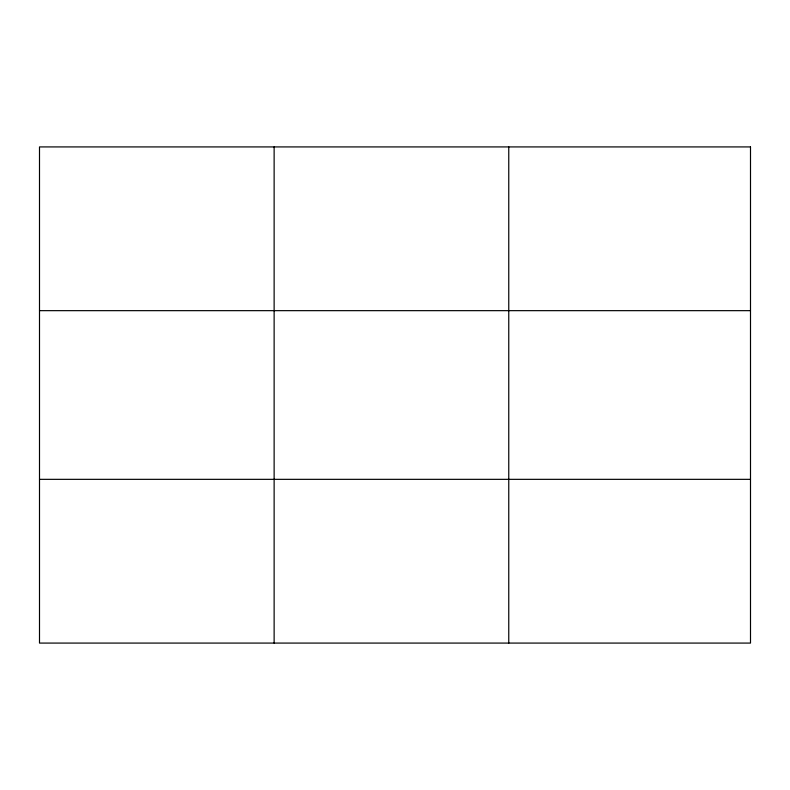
<?xml version="1.0" encoding="UTF-8"?>
<svg xmlns="http://www.w3.org/2000/svg" width="790" height="790" viewBox="0 0 790 790"><rect width="100%" height="100%" fill="white"/><g stroke="black" fill="none" stroke-linecap="round" stroke-linejoin="round"><path stroke-width="1.19" d="M274.13 643.08L274.13 146.92M508.76 643.08L508.76 146.92M39.5 310.658L750.5 310.658M39.5 479.342L750.5 479.342M750.5 146.92L750.5 643.08L39.5 643.08L39.5 146.92L750.5 146.92"/></g></svg>
